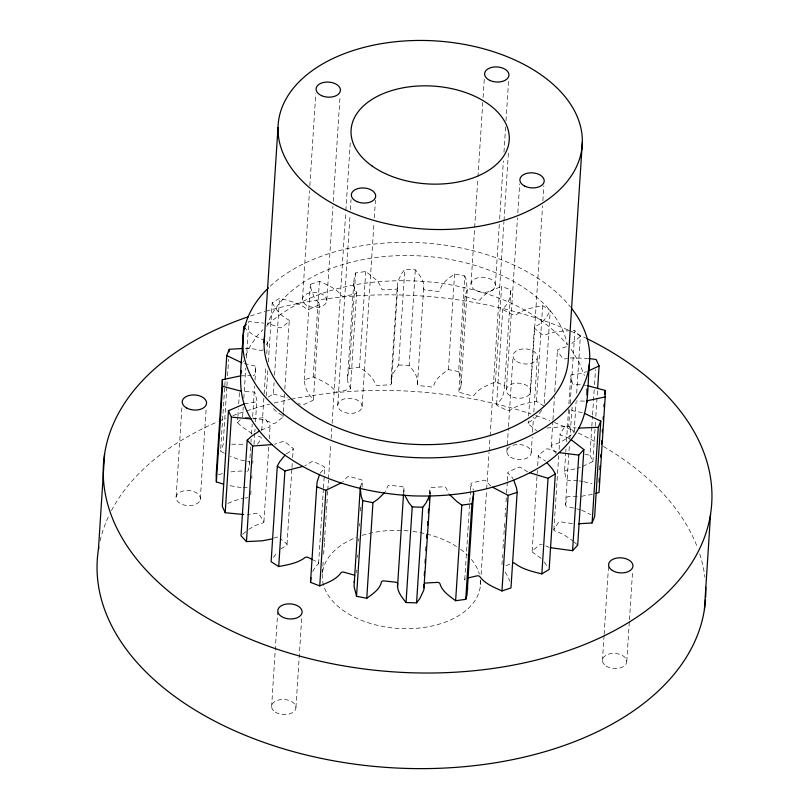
<?xml version="1.0" encoding="UTF-8"?>
<svg xmlns="http://www.w3.org/2000/svg" width="809" height="809" viewBox="0 0 809 809"><rect width="100%" height="100%" fill="white"/><g stroke="black" fill="none" stroke-linecap="round" stroke-linejoin="round"><path stroke-width="0.61" stroke-dasharray="4.04 3.03" d="M544.053 406.128L536.458 401.304C527.428 403.125 517.679 404.54 510.155 410.284A2.316 1.436 3.7 0 1 506.899 410.355L497.636 405.754A2.316 1.436 3.7 0 1 496.979 403.742C502.622 399.545 504.361 392.163 504.654 385.499L495.432 381.979C487.847 385.165 479.14 388.007 474.216 395.045A2.316 1.436 3.7 0 1 471.151 395.641L460.432 392.608A2.316 1.436 3.7 0 1 458.976 390.737C462.869 384.983 460.817 377.57 458.642 371.574L464.821 275.97L454.597 273.998C448.793 278.256 441.552 282.715 439.914 290.259A2.316 1.436 3.7 0 1 437.254 291.331L425.807 290.087A2.316 1.436 3.7 0 1 423.643 288.479C424.816 281.229 419.487 275.03 415.33 269.71L404.803 269.417L401.658 273.503L397.553 282.179L391.04 380.058L391.465 383.355A2.316 1.436 3.7 0 1 389.392 384.841L378.005 385.458A2.316 1.436 3.7 0 1 375.285 384.224C373.08 376.438 365.638 371.756 359.55 367.124L349.427 368.53C347.486 374.668 346.212 382.131 350.297 387.703A2.316 1.436 3.7 0 1 348.952 389.503L338.405 391.94A2.316 1.436 3.7 0 1 335.3 391.172C329.981 383.911 321.122 380.554 313.225 376.903L304.204 379.917C304.932 386.854 307.258 394.226 313.032 398.615A2.316 1.436 3.7 0 1 312.507 400.597L303.506 404.692A2.316 1.436 3.7 0 1 301.241 404.884M461.049 385.397L467.238 289.794L466.388 280.581L464.821 275.97M176.15 496.595L182.005 406.027M200.278 499.588A12.186 7.534 3.7 0 0 183.603 490.921A12.186 7.534 3.7 0 0 180.771 503.764A12.186 7.534 3.7 0 0 200.278 499.588L206.133 409.02M224.396 453.293L220.564 451.159L224.71 387.005M224.791 385.751L225.114 380.715M226.833 387.056L223.092 444.92L220.564 451.159M226.914 385.802L227.238 380.766M227.562 375.74L228.623 359.388M252.115 433.685L241.82 426.656L237.502 422.682L237.826 417.656M237.907 416.392L238.392 408.848M238.716 403.822L239.454 392.496M242.589 417.171L243.236 407.109M243.812 398.301L245.764 368.115M246.411 358.053L248.767 321.567L263.592 323.115M247.079 471.263A2.316 1.436 3.7 0 0 248.363 470.12L249.637 463.072L250.942 442.948M251.023 441.684L251.184 439.176M251.508 434.14L252.165 424.078M252.651 416.534L254.602 386.338M255.007 380.048L255.826 367.468A2.316 1.436 3.7 0 0 253.915 365.749L243.013 363.231L243.519 360.875M250.75 494.754L250.992 490.982M251.811 478.402L251.973 475.884M252.782 463.304L252.944 460.796M254.006 444.444L254.734 433.118M254.815 431.864L254.977 429.346M255.472 421.802L256.847 400.415L255.128 393.285A2.316 1.436 3.7 0 0 252.6 391.9L243.61 391.596M261.782 430.408L264.058 395.186M264.138 393.922L265.928 366.255M266.748 353.675L267.476 342.349M266.191 395.874L267.9 369.45M268.386 361.906L272.208 302.788L279.52 298.369C288.813 300.705 298.723 302.778 306.429 308.836A2.316 1.436 3.7 0 0 309.695 309.089L318.685 304.993A2.316 1.436 3.7 0 0 319.221 303.011A26.414 16.332 3.7 0 1 313.852 296.488L311.071 288.965L310.393 284.313L319.413 281.299C327.301 284.95 336.17 288.307 341.479 295.578A2.316 1.436 3.7 0 0 344.583 296.337L355.131 293.9A2.316 1.436 3.7 0 0 356.476 292.11C352.39 286.528 353.664 279.065 355.616 272.926L365.739 271.521C371.827 276.162 379.259 280.834 381.464 288.631A2.316 1.436 3.7 0 0 384.194 289.855L395.581 289.238A2.316 1.436 3.7 0 0 397.644 287.751L397.219 284.465M263.906 521.825L268.79 446.356M269.276 438.802L270.095 426.222M268.113 397.128L273.331 393.973L274.069 382.647M274.554 375.103L279.52 298.369M283.039 416.716L283.281 412.934M283.362 411.68L284.495 394.074M284.829 389.038L289.217 321.112M271.591 706.682L277.699 612.332M302.505 299.027L309.503 190.722M309.837 185.686L315.773 93.753M287.013 544.315L291.897 468.846M291.978 467.582L292.302 462.556M292.636 457.52L293.202 448.712M304.204 379.917L310.393 284.313M313.225 376.903L319.413 281.299M313.457 399.322L319.646 303.729M295.942 707.359L301.797 616.792M326.816 300.837A12.186 7.534 3.7 0 0 309.169 292.979A12.186 7.534 3.7 0 0 307.996 305.984A12.186 7.534 3.7 0 0 326.816 300.837L332.924 206.386M333.247 201.35L340.093 95.553M318.584 563.428L323.378 489.212M323.458 487.958L324.763 467.824M322.417 573.207L323.307 559.353M323.64 554.317L324.369 542.981M324.449 541.717L325.349 527.872M325.43 526.608L326.401 511.5M326.482 510.236L327.382 496.382M327.463 495.128L327.706 491.346M327.787 490.092L328.444 480.01M328.525 478.756L330.8 443.494M331.124 438.458L331.781 428.386M332.105 423.34L345.787 211.776M345.868 210.522L350.428 139.997M337.768 404.925L350.064 214.759M350.388 209.713L351.045 199.641M347.557 378.4L353.745 282.796M349.427 368.53L355.616 272.926M350.418 388.451L356.597 292.848M359.55 367.124L365.739 271.521M362.078 406.735A12.186 7.534 3.7 0 0 344.432 398.877A12.186 7.534 3.7 0 0 343.259 411.882A12.186 7.534 3.7 0 0 362.078 406.735L373.97 222.859M374.294 217.823L375.437 200.187M356.526 572.61L356.688 570.092M357.507 557.522L357.669 555.004M358.559 541.16L358.721 538.652M359.54 526.072L359.702 523.554M360.511 510.975L360.753 507.203M362.058 487.079L362.462 480.789M391.465 383.355L397.644 287.751M391.04 380.058L392.658 374.071L398.615 365.011L404.803 269.417M458.642 371.574L448.419 369.602C442.614 373.859 435.373 378.309 433.725 385.863A2.316 1.436 3.7 0 1 431.076 386.935L419.628 385.681A2.316 1.436 3.7 0 1 417.464 384.083C418.637 376.832 413.298 370.633 409.152 365.304L415.33 269.71M403.519 493.975L403.903 488.181A2.316 1.436 3.7 0 0 401.739 486.573L390.292 485.319A2.316 1.436 3.7 0 0 387.632 486.401L385.397 491.71M417.464 384.083L423.865 285.203M429.579 493.935L429.903 488.899A2.316 1.436 3.7 0 1 431.976 487.412L443.362 486.806A2.316 1.436 3.7 0 1 446.083 488.029L448.651 493.47M430.166 494.714L429.903 488.899M448.419 369.602L454.597 273.998M458.895 391.475L465.084 295.872M471.03 283.888L477.866 178.101M477.957 176.837L482.761 102.531M483.084 97.495L484.389 77.34M464.76 579.406L470.464 491.356M470.545 490.102L470.949 483.812M495.341 285.698A12.186 7.534 3.7 0 0 477.694 277.831A12.186 7.534 3.7 0 0 476.521 290.846A12.186 7.534 3.7 0 0 495.341 285.698L499.335 223.982M499.659 218.946L503.4 161.011M503.977 152.193L505.605 127.013M506.009 120.713L508.618 80.415M480.485 584.594L480.728 580.822M481.133 574.521L486.593 490.143M486.674 488.889L489.041 452.362M489.121 451.109L490.011 437.254M490.092 436L503.936 221.909M504.017 220.655L508.497 151.394M495.432 381.979L501.61 286.376L510.843 289.895L504.654 385.499M496.605 404.429L502.783 308.826M506.394 389.149L517.477 217.874M517.8 212.838L519.671 183.865M506.879 451.705L508.426 427.799M508.507 426.545L513.058 356.102M501.964 564.753L502.622 554.691M503.026 548.401L503.592 539.603M503.916 534.567L504.654 523.251M505.059 516.961L505.625 508.153M506.029 501.863L506.525 494.319M506.606 493.055L507.334 481.739M507.415 480.475L507.9 472.931M528.166 423.542L528.328 421.024M528.651 415.998L534.344 327.938M530.512 392.213A12.186 7.534 3.7 0 0 513.897 383.506A12.186 7.534 3.7 0 0 510.954 396.329A12.186 7.534 3.7 0 0 530.512 392.213L542.556 205.83M542.89 200.784L543.86 185.676M531.22 452.383L532.201 437.285M532.524 432.249L533.495 417.161M533.829 412.125L537.409 356.779M536.458 401.304L542.647 305.701C533.606 307.521 523.858 308.947 516.344 314.691A2.316 1.436 3.7 0 1 513.088 314.762L503.815 310.15A2.316 1.436 3.7 0 1 503.168 308.138C508.81 303.951 510.55 296.569 510.843 289.895M532.15 551.141L537.348 470.646M537.682 465.61L538.329 455.548M544.214 403.61L550.231 310.535L542.647 305.701M551.273 446.032L552.901 420.872M552.982 419.618L554.448 396.976M554.772 391.94L557.452 350.428M553.892 529.905L558.685 455.689M559.1 449.399L560.071 434.302M577.757 480.657L568.767 480.354A2.316 1.436 3.7 0 1 566.239 478.968L564.51 471.839L565.734 452.979M565.815 451.715L565.976 449.197M566.462 441.653L568.585 408.949M568.909 403.913L570.699 376.246A2.316 1.436 3.7 0 1 572.499 374.628L577.677 374.112L586.515 371.715M556.127 453.495L551.505 446.77A2.316 1.436 3.7 0 1 552.547 444.889C560.93 443.12 568.08 437.891 574.147 432.067L568.707 426.252L569.849 408.646M570.173 403.61L574.896 330.659C564.955 330.881 554.559 330.871 545.296 334.946A2.316 1.436 3.7 0 1 542.07 334.491L534.88 328.626A2.316 1.436 3.7 0 1 535.083 326.614C542.131 323.651 546.965 317.219 550.231 310.535M580.569 509.812L567.453 506.505A2.316 1.436 3.7 0 1 565.542 504.786L569.445 444.404M569.769 439.378L572.155 406.836M574.147 432.067L576.109 401.871M576.675 393.073L580.336 336.463L574.896 330.659M582.662 466.348L592.896 461.534L589.973 455.143L591.763 427.465M591.844 426.212L592.501 416.15M592.582 414.886L594.211 389.736M594.534 384.7L595.505 369.602M592.896 461.534L595.505 421.277M595.829 416.251L597.538 389.837M602.432 660.629L604.06 635.469M604.141 634.216L608.53 566.29M626.773 661.307L629.372 621.049M629.463 619.795L632.628 570.739M403.903 488.181L404.156 493.763M429.994 494.481L430.327 492.196M255.826 367.468L254.542 374.516A2.316 1.436 3.7 0 1 253.268 375.659M565.542 504.786L566.826 497.737A2.316 1.436 3.7 0 1 569.273 496.493L578.253 496.696M360.308 486.866L362.392 481.527A2.316 1.436 3.7 0 0 360.935 479.656L350.206 476.622A2.316 1.436 3.7 0 0 347.152 477.219L342.733 481.891M467.238 289.794L465.155 295.133A2.316 1.436 3.7 0 0 466.611 297.004L477.34 300.038A2.316 1.436 3.7 0 0 480.394 299.441C485.319 292.403 494.026 289.571 501.61 286.376M245.916 355.293L249.03 348.022L257.151 335.816L262.854 329.688M312.668 571.569L315.358 566.785L318.2 564.116A2.316 1.436 3.7 0 0 317.553 562.103L313.427 560.061M266.08 344.927L267.283 343.077A2.316 1.436 3.7 0 0 266.131 341.135M257.505 444.232L261.105 438.68A2.316 1.436 3.7 0 0 259.942 436.739L256.352 435.535M320.111 473.255L324.379 468.522A2.316 1.436 3.7 0 0 323.731 466.51L314.458 461.899A2.316 1.436 3.7 0 0 311.202 461.969L304.922 465.701M273.442 557.401L276.941 552.628M541.737 410.456L535.073 418.405L528.894 422.207A2.316 1.436 3.7 0 0 528.702 424.229L535.882 430.095A2.316 1.436 3.7 0 0 536.812 430.6M237.502 422.682L241.739 418.091M242.66 534.304L247.827 530.077M580.336 336.463L571.72 343.512M267.739 324.429C313.457 284.859 378.076 276.334 436.354 282.584C484.621 289.157 535.194 306.409 567.352 344.836M286.295 453.849L292.464 450.047A2.316 1.436 3.7 0 0 292.666 448.034L285.476 442.169A2.316 1.436 3.7 0 0 282.25 441.714L274.514 444.242M280.865 548.876L286.285 545.65A2.316 1.436 3.7 0 0 286.487 543.628L280.197 538.501M248.737 529.41L254.987 525.587L262.632 522.968A2.316 1.436 3.7 0 0 263.673 521.087L259.062 514.362A2.316 1.436 3.7 0 0 256.079 513.412L247.423 514.564M506.05 565.724L510.55 563.681M261.165 429.983L268.821 427.374A2.316 1.436 3.7 0 0 269.852 425.494L265.241 418.759A2.316 1.436 3.7 0 0 262.258 417.808L253.601 418.961M566.381 346.667L558.726 349.286A2.316 1.436 3.7 0 0 557.694 351.167L562.306 357.891A2.316 1.436 3.7 0 0 565.289 358.852L567.281 358.488M227.845 503.441L234.853 500.549L243.691 498.142M273.887 538.157L276.071 537.307A2.316 1.436 3.7 0 1 279.297 537.763M244.308 403.934L255.047 402.033A2.316 1.436 3.7 0 0 256.847 400.415M577.09 468.31L580.336 467.319M218.39 474.711L222.839 473.487M574.926 468.977L566.32 470.221A2.316 1.436 3.7 0 0 564.51 471.839M592.34 494.37L580.66 496.413M546.854 428.022L568.707 426.252M240.667 375.851L251.033 375.689M230.919 471.869L240.607 471.01L245.906 471.364M244.722 498.041L247.827 497.737M570.284 357.942L587.536 358.357M584.442 401.092L576.514 400.971M231.647 444.212L245.228 444.313M580.235 384.7L574.946 384.76A2.316 1.436 3.7 0 1 572.418 383.375L570.699 376.246M243.236 487.534L246.411 487.503A2.316 1.436 3.7 0 1 248.525 488.171M398.615 365.011L409.152 365.304M245.218 348.416L248.798 348.588A26.495 16.382 3.7 0 1 260.154 350.348A2.316 1.436 3.7 0 0 263.087 349.559M572.428 523.666L561.213 521.906A2.316 1.436 3.7 0 0 558.281 522.695L554.084 529.177A2.316 1.436 3.7 0 0 555.237 531.119L563.064 534.173L573.359 541.201M245.087 417.353L250.072 417.707M241.122 487.554L229.028 485.572M252.519 418.041L264.594 420.154L272.512 423.117A2.316 1.436 3.7 0 0 275.707 422.844L282.543 417.373A2.316 1.436 3.7 0 0 282.22 415.341L278.175 413.045L272.431 407.827M585.059 454.415L589.973 455.143M244.601 460.867L239.029 459.613L230.423 456.246M583.936 385.054L586.282 385.458M578.971 480.87L582.601 481.486M273.331 393.973L287.256 397.816M583.815 481.699L592.016 483.772M582.338 412.641L573.632 410.911A2.316 1.436 3.7 0 1 571.72 409.182M556.764 452.1L548.856 449.137A2.316 1.436 3.7 0 0 545.65 449.41L538.824 454.891A2.316 1.436 3.7 0 0 539.148 456.923L545.569 461.079M549.442 547.359L542.677 544.74M264.927 340.741L253.692 335.331L246.27 329.465M581.671 510.206L590.782 514.564M527.65 471.91L521.117 467.824A2.316 1.436 3.7 0 0 517.851 467.562L508.861 471.667A2.316 1.436 3.7 0 0 508.325 473.639A26.414 16.332 3.7 0 1 512.906 478.625M298.45 403.155L300.25 404.439M490.78 486.017L486.067 481.082A2.316 1.436 3.7 0 0 482.963 480.313L472.416 482.761A2.316 1.436 3.7 0 0 471.071 484.551L473.477 490.011M574.228 542L576.817 544.376M541.069 558.352L532.969 552.517A2.316 1.436 3.7 0 1 532.635 550.494L539.472 545.013A2.316 1.436 3.7 0 1 541.545 544.457M544.275 562.022L548.118 567.685M505.16 572.064L508.628 577.95L509.63 581.155M571.103 349.276L579.032 362.179L584.351 375.487M272.208 302.788C275.97 309.705 281.168 316.268 288.398 319.737A2.316 1.436 3.7 0 1 288.722 321.77L281.896 327.24A2.316 1.436 3.7 0 1 278.69 327.524A26.505 16.392 3.7 0 0 268.254 324.015M100.083 540.877A304.76 188.467 3.7 0 1 109.225 515.03M111.46 510.57A304.76 188.467 3.7 0 1 217.945 421.641M219.077 421.155A304.76 188.467 3.7 0 1 225.954 418.334M232.871 415.664A304.76 188.467 3.7 0 1 245.592 411.215M246.765 410.82A304.76 188.467 3.7 0 1 269.437 404.217M274.211 403.013A304.76 188.467 3.7 0 1 289.996 399.474M291.23 399.221A304.76 188.467 3.7 0 1 531.007 413.945M535.76 415.553A304.76 188.467 3.7 0 1 549.786 420.68M554.367 422.48A304.76 188.467 3.7 0 1 573.905 430.924M578.384 433.058A304.76 188.467 3.7 0 1 595.95 442.159M603.484 446.467A304.76 188.467 3.7 0 1 697.671 548.067M699.714 553.953A304.76 188.467 3.7 0 1 704.892 577.191M480.425 579.932A79.242 49.005 3.7 0 1 366.699 622.242A79.242 49.005 3.7 0 1 356.284 537.419M362.139 535.366A79.242 49.005 3.7 0 1 408.12 530.906M412.974 531.452A79.242 49.005 3.7 0 1 456.63 546.591M460.564 549.301A79.242 49.005 3.7 0 1 467.38 555.065M471.435 559.464A79.242 49.005 3.7 0 1 479.332 574.066M250.598 315.995A304.76 188.467 3.7 0 1 264.877 311.556M266.08 311.212A304.76 188.467 3.7 0 1 585.676 337.99M247.736 461.352A2.316 1.436 3.7 0 1 249.637 463.072M464.882 580.154A2.316 1.436 3.7 0 1 465.256 578.748M569.253 438.569A26.363 16.301 3.7 0 0 561.416 435.525A2.316 1.436 3.7 0 1 560.263 433.584L564.47 427.101A2.316 1.436 3.7 0 1 567.392 426.313A26.495 16.382 3.7 0 0 576.139 427.951M270.216 286.194A173.713 107.425 3.7 0 1 424.634 242.983A173.713 107.425 3.7 0 1 570.638 307.187M266.788 326.351A152.385 94.238 3.7 0 1 421.186 255.978A152.385 94.238 3.7 0 1 567.251 344.391M510.61 457.146A12.186 7.534 3.7 0 0 530.866 454.324A12.186 7.534 3.7 0 0 515.667 444.657A12.186 7.534 3.7 0 0 510.61 457.146M275.333 712.122A12.186 7.534 3.7 0 0 295.588 709.301A12.186 7.534 3.7 0 0 280.389 699.633A12.186 7.534 3.7 0 0 275.333 712.122M606.163 666.07A12.186 7.534 3.7 0 0 626.419 663.249A12.186 7.534 3.7 0 0 611.22 653.581A12.186 7.534 3.7 0 0 606.163 666.07M516.789 361.542A12.186 7.534 3.7 0 0 537.055 358.721A12.186 7.534 3.7 0 0 521.856 349.053A12.186 7.534 3.7 0 0 516.789 361.542"/><path stroke-width="1.21" d="M243.155 335.917C242.265 362.007 235.379 390.16 248.515 414.481C256.109 428.81 267.091 440.905 279.56 451.139C317.522 480.384 365.648 493.389 412.934 495.856C459.36 497.393 507.84 488.98 546.914 462.606C559.545 453.444 570.729 442.25 578.516 428.628C589.518 408.99 587.314 385.873 589.336 364.262M586.869 402.508L586.879 400.809L605.203 396.926L605.001 390.393L587.526 385.671M586.929 394.903L586.97 388.998M360.308 486.866L354.049 586.303L356.536 596.284L366.77 598.266C372.575 593.998 379.815 589.549 381.454 582.005A2.316 1.436 3.7 0 1 384.103 580.923L395.55 582.177A2.316 1.436 3.7 0 1 397.715 583.774C396.541 591.025 401.881 597.224 406.027 602.553L416.564 602.847L419.709 598.751L423.815 590.074L430.085 495.968M360.278 488.302L361.168 496.079L362.725 500.68L356.536 596.284M98.425 549.473L104.604 453.879M240.667 375.851L222.344 379.724L216.165 475.328L216.367 481.871L223.173 484.085M216.367 481.871L222.546 386.267L222.344 379.724M225.195 379.461L226.742 355.555L229.271 349.316L242.761 348.477M229.109 351.834L229.271 349.316M244.308 403.934L228.462 410.719L222.283 506.323L225.205 512.714L243.711 514.534M225.205 512.714L231.384 417.12L228.462 410.719M242.296 348.467L243.681 327.089L246.229 324.328M259.456 430.944L251.296 436.456L247.21 440.197L241.031 535.791L246.472 541.605L262.44 540.786L271.703 539.006M246.472 541.605L252.651 446.002L247.21 440.197M264.078 342.733L277.983 127.64M285.102 455.052L279.621 461.797L277.315 466.126L271.126 561.729L278.721 566.563C287.751 564.733 297.5 563.317 305.023 557.573A2.316 1.436 3.7 0 1 308.28 557.502L312.395 559.545M278.721 566.563L284.899 470.959L277.315 466.126M354.747 575.25L344.027 572.216A2.316 1.436 3.7 0 0 340.973 572.812C336.038 579.851 327.332 582.692 319.747 585.888L310.525 582.359L316.713 486.755L317.098 482.134L319.484 474.61M319.747 585.888L325.936 490.284L341.176 482.902M366.77 598.266L372.949 502.662L377.742 499.284L384.326 492.974M397.492 587.051L403.499 494.471M406.027 602.553L412.216 506.95L408.808 502.682L404.733 495.189M416.564 602.847L422.743 507.243L425.888 503.158L429.488 495.927M424.29 575.695L424.533 571.923M425.099 563.115L425.342 559.343M425.918 550.545L426.161 546.763M426.727 537.965L426.97 534.183M427.546 525.385L427.789 521.613M428.355 512.805L428.598 509.033M429.164 500.225L429.326 497.707M473.609 491.559L467.026 594.797L465.751 599.327L455.629 600.733L461.808 505.14L456.802 501.489L449.814 494.805M465.751 599.327L471.93 503.724L473.801 493.864M468.573 577.818L476.784 575.917A2.316 1.436 3.7 0 1 479.879 576.686C485.198 583.946 494.056 587.304 501.954 590.964L508.133 495.361L517.153 492.347L516.476 487.696L513.695 480.172M517.153 492.347L510.975 587.941L501.954 590.964M512.744 562.882A2.316 1.436 3.7 0 1 514.939 563.418C522.634 569.475 532.555 571.548 541.848 573.894L548.027 478.291L555.338 473.872L552.749 469.412L546.914 462.606M555.338 473.872L549.149 569.475L541.848 573.894M582.328 142.344L568.414 357.447A152.385 94.238 3.7 0 1 408.434 444.01A152.385 94.238 3.7 0 1 264.664 335.654M550.585 547.703L572.59 550.686L578.779 455.093L583.865 449.571L571.144 439.712M583.865 449.571L577.687 545.175L572.59 550.686M597.618 388.573L599.085 365.931L596.162 359.54L588.78 358.458M578.607 523.777L592.097 522.938L598.276 427.334L600.804 421.095L584.533 413.429M600.804 421.095L594.625 516.698L592.097 522.938M599.054 482.215L599.307 478.443M599.874 469.635L600.116 465.863M600.683 457.055L600.844 454.547M601.502 444.475L601.744 440.703M602.311 431.905L602.472 429.387M603.13 419.325L603.292 416.807M603.939 406.745L604.101 404.227M604.748 394.165L605.001 390.393M605.203 396.926L599.014 492.529L595.677 493.45M704.396 609.581L710.575 513.978M310.525 582.359L310.919 577.737M240.678 374.152L241.456 370.512M354.13 582.46L354.625 580.195M599.085 365.931L588.851 370.755M302.971 466.409L284.899 470.959M272.309 444.596L252.651 446.002M461.808 505.14L471.93 503.724M598.276 427.334L578.748 428.072M251.255 418.941L231.384 417.12M412.216 506.95L422.743 507.243M578.779 455.093L559.292 452.646M241.264 391.202L222.546 386.267M362.725 500.68L372.949 502.662M548.027 478.291L529.814 472.79M241.901 362.837L226.742 355.555M316.713 486.755L325.936 490.284M508.133 495.361L492.479 487.17M455.629 600.733C449.541 596.102 442.108 591.419 439.904 583.633A2.316 1.436 3.7 0 0 437.173 582.399L425.787 583.016A2.316 1.436 3.7 0 0 424.664 583.238M243.681 327.089L245.41 328.676M423.714 584.502L424.149 587.799M467.299 585.615L467.622 589.458M705.509 599.671A304.76 188.467 3.7 0 1 378.44 766.79A304.76 188.467 3.7 0 1 98.829 547.015M705.691 587.192A304.76 188.467 3.7 0 1 705.65 597.173M586.778 338.536A304.76 188.467 3.7 0 1 628.29 622.677A304.76 188.467 3.7 0 1 171.124 593.31A304.76 188.467 3.7 0 1 248.262 316.784M571.397 308.138A173.713 107.425 3.7 0 1 408.697 457.247A173.713 107.425 3.7 0 1 268.436 287.883M186.95 408.161A12.186 7.534 3.7 0 0 206.467 403.984A12.186 7.534 3.7 0 0 189.781 395.318A12.186 7.534 3.7 0 0 186.95 408.161M612.342 570.466A12.186 7.534 3.7 0 0 632.598 567.655A12.186 7.534 3.7 0 0 617.409 557.977A12.186 7.534 3.7 0 0 612.342 570.466M281.512 616.519A12.186 7.534 3.7 0 0 301.767 613.697A12.186 7.534 3.7 0 0 286.568 604.03A12.186 7.534 3.7 0 0 281.512 616.519M372.059 165.987A79.242 49.005 3.7 0 0 505.736 152.537A79.242 49.005 3.7 0 0 412.671 86.442A79.242 49.005 3.7 0 0 372.059 165.987M336.504 205.628A152.385 94.238 3.7 0 0 580.862 154.094A152.385 94.238 3.7 0 0 373.101 45.243A152.385 94.238 3.7 0 0 336.504 205.628M356.86 201.562A12.186 7.534 3.7 0 0 375.679 196.415A12.186 7.534 3.7 0 0 358.033 188.558A12.186 7.534 3.7 0 0 356.86 201.562M321.598 95.664A12.186 7.534 3.7 0 0 340.417 90.517A12.186 7.534 3.7 0 0 322.771 82.66A12.186 7.534 3.7 0 0 321.598 95.664M490.123 80.526A12.186 7.534 3.7 0 0 508.942 75.379A12.186 7.534 3.7 0 0 491.296 67.511A12.186 7.534 3.7 0 0 490.123 80.526M524.556 186.009A12.186 7.534 3.7 0 0 544.103 181.894A12.186 7.534 3.7 0 0 527.498 173.187A12.186 7.534 3.7 0 0 524.556 186.009"/></g></svg>
